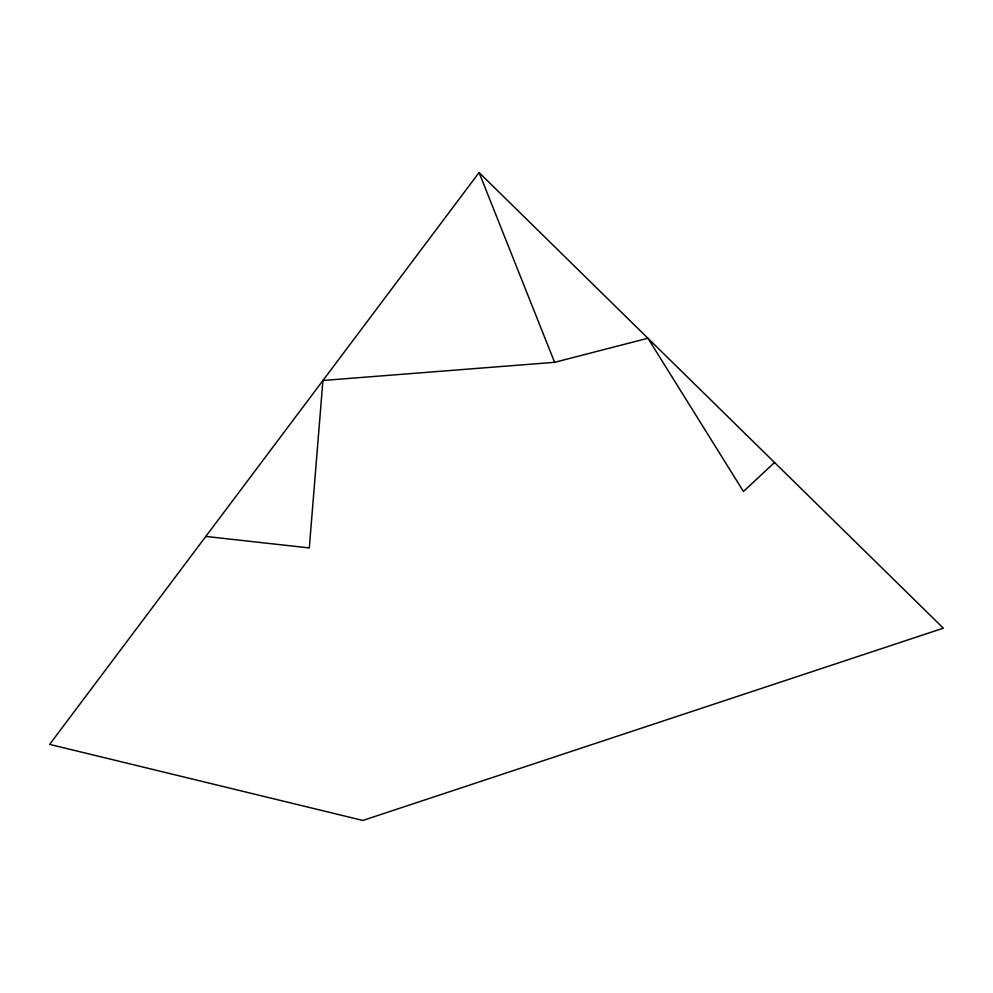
<?xml version="1.0" encoding="UTF-8"?>
<svg xmlns="http://www.w3.org/2000/svg" width="993" height="993" viewBox="0 0 993 993"><rect width="100%" height="100%" fill="white"/><g stroke="black" fill="none" stroke-linecap="round" stroke-linejoin="round"><path stroke-width="1.49" d="M479.085 172.546L49.65 744.39L362.867 820.454L943.35 628.172L479.085 172.546L554.603 362.321L647.908 338.228L743.447 491.473L774.528 462.49M554.603 362.321L322.924 380.48L309.307 547.925L205.812 536.443"/></g></svg>
